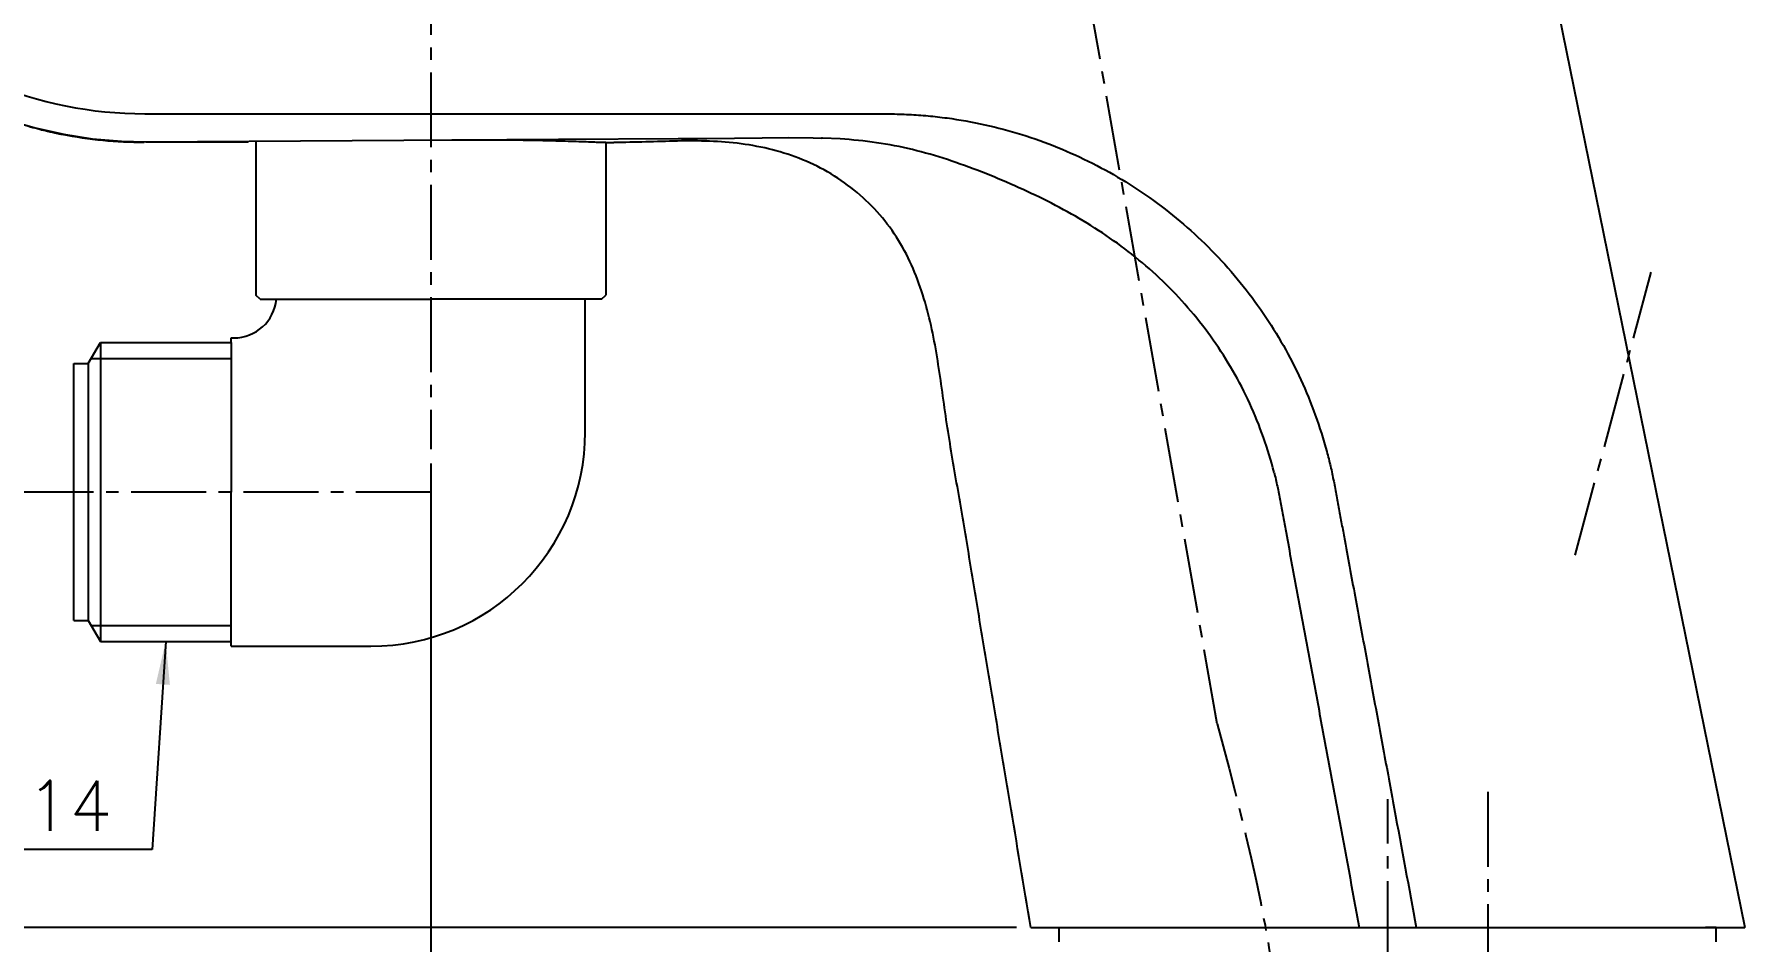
# Model space of a CAD drawing. Extents: x 9131 to 9725, y -7552 to -7132.
# Drawn here: x 9415.3 to 9535.1, y -7409.2 to -7345.6 of the extents above; entities that cross this region are included whole.
import ezdxf

# ---------------------------------------------------------------- set-up
doc = ezdxf.new("R2010")
doc.units = 0
doc.header["$LTSCALE"] = 7
doc.header["$MEASUREMENT"] = 0
doc.linetypes.add('CENTER2', pattern=[1.125, 0.75, -0.125, 0.125, -0.125])
doc.layers.get('0').update_dxf_attribs({"color": 2, "linetype": 'CONTINUOUS'})
doc.layers.get('Defpoints').update_dxf_attribs({"linetype": 'CONTINUOUS'})
for name, color, linetype in [('CL', 1, 'CENTER2'), ('D', 2, 'CONTINUOUS'), ('DIM', 2, 'CONTINUOUS'), ('DWG', 7, 'CONTINUOUS')]:
    doc.layers.add(name, color=color, linetype=linetype)
doc.styles.add('GHS', font='ROMANS.shx', dxfattribs={"bigfont": 'GHS.shx'})
doc.dimstyles.new('HONG', dxfattribs={"dimscale": 0, "dimtxt": 3.5, "dimasz": 3.5, "dimexe": 2, "dimexo": 1, "dimgap": 1, "dimtad": 1, "dimdec": 4, "dimdsep": 46, "dimtxsty": 'GHS', "dimcen": 3, "dimclrd": 256, "dimclre": 256, "dimclrt": 2, "dimadec": 4, "dimazin": 2, "dimtfac": 1, "dimtdec": 4, "dimtmove": 0, "dimatfit": 2, "dimfxl": 0, "dimtvp": 1, "dimtolj": 1, "dimarcsym": 0})
doc.dimstyles.new('STANDARD$7', dxfattribs={"dimtxt": 3.5, "dimasz": 3, "dimexe": 1, "dimexo": 1, "dimgap": 1, "dimtad": 3, "dimdec": 4, "dimzin": 0, "dimdsep": 46, "dimtxsty": 'GHS', "dimcen": 1, "dimclrd": 2, "dimclre": 256, "dimclrt": 2, "dimadec": 4, "dimazin": 0, "dimtfac": 1, "dimtdec": 4, "dimtmove": 2, "dimatfit": 2, "dimfxl": 0, "dimtolj": 1, "dimtzin": 0, "dimlwd": -1, "dimlwe": -1, "dimarcsym": 0})

# ---------------------------------------------------------------- blocks, each defined once
blk = doc.blocks.new('*D6')
at = {"layer": 'D', "lineweight": -2}
for p, q in [((9403.25, -7351.22), (9354.63, -7351.22)), ((9356.63, -7404.69), (9356.63, -7354.72)), ((9484.07, -7408.19), (9354.63, -7408.19))]:
    blk.add_line(p, q, dxfattribs=at)
at = {"layer": 'D'}
for points in [[(9356.05, -7354.72), (9357.21, -7354.72), (9356.63, -7351.22)], [(9356.05, -7404.69), (9357.21, -7404.69), (9356.63, -7408.19)]]:
    blk.add_solid(points, dxfattribs=at)
at = {"layer": 'Defpoints', "color": 0}
for p in [(9356.63, -7351.22), (9404.25, -7351.22), (9485.07, -7408.19)]:
    blk.add_point(p, dxfattribs=at)
at = {"layer": 'D', "color": 2, "insert": (9352.96, -7376.74), "char_height": 3.5, "attachment_point": 5, "rotation": 90, "style": 'GHS'}
blk.add_mtext('\\A1;(57)', dxfattribs=at)

msp = doc.modelspace()

# ---------------------------------------------------------------- linework, layer by layer
at = {"color": 7, "linetype": 'Continuous'}
for p, q in [((9510.46014, -7287.23233), (9535.06993, -7408.19333)), ((9423.02831, -7351.19866), (9473.86597, -7351.20725)), ((9430.26996, -7353.19333), (9423.11255, -7353.19331)), ((9423.11256, -7353.15334), (9451.99207, -7352.96891)), ((9430.81993, -7353.10413), (9430.81993, -7363.89434)), ((9451.99207, -7352.96891), (9460.38323, -7352.93923)), ((9455.31993, -7353.1988), (9455.31993, -7363.89434)), ((9470.48902, -7352.90299), (9470.41046, -7352.90007)), ((9471.72546, -7352.96577), (9470.48902, -7352.90299)), ((9471.72546, -7352.96577), (9470.48902, -7352.90299)), ((9431.11993, -7364.19434), (9430.81993, -7363.89434)), ((9455.01993, -7364.19434), (9455.31993, -7363.89434)), ((9431.11993, -7364.19434), (9443.06993, -7364.19434)), ((9455.01993, -7364.19434), (9443.06993, -7364.19434)), ((9510.06993, -7408.19333), (9535.06993, -7408.19333))]:
    msp.add_line(p, q, dxfattribs=at)
for points in [[(9411.78395, -7351.02138), (9413.4179, -7351.61723), (9415.36728, -7352.19265), (9417.35508, -7352.63608), (9419.369, -7352.94425), (9421.39634, -7353.11551), (9423.11255, -7353.15334)], [(9460.38323, -7352.93923), (9462.39014, -7352.92514), (9466.2578, -7352.87421)], [(9466.2578, -7352.87421), (9468.08866, -7352.86293), (9469.83025, -7352.88265), (9470.41094, -7352.90008)]]:
    msp.add_lwpolyline(points, dxfattribs=at)
for centre, radius, start, end in [((9423.04402, -7322.91647), 28.28219, 247.3773818, 269.9681749), ((9422.991, -7323.12428), 30.06903, 258.9553249, 269.9859516)]:
    msp.add_arc(centre, radius, start, end, dxfattribs=at)
for points, knots in [([(9413.43763, -7351.62493), (9413.71451, -7351.71723), (9414.2404, -7351.88442), (9414.98684, -7352.10059), (9415.63779, -7352.27324), (9416.11667, -7352.3906), (9416.44513, -7352.46679), (9416.64816, -7352.51251), (9416.82136, -7352.55048), (9416.96401, -7352.58094), (9417.06362, -7352.60195), (9417.12746, -7352.6151), (9417.1637, -7352.62292), (9417.19132, -7352.62779), (9417.21249, -7352.63396), (9417.22267, -7352.63281), (9417.23001, -7352.63764), (9417.23055, -7352.63637)], [0, 0, 0, 0, 0.22291378, 0.421416067, 0.593497279, 0.737252895, 0.797988409, 0.8510275, 0.896214323, 0.933407232, 0.962464565, 0.973907554, 0.983284074, 0.990587857, 0.995812629, 0.998952107, 1, 1, 1, 1]), ([(9473.86597, -7351.20726), (9474.31242, -7351.20729), (9475.2053, -7351.20218), (9476.54459, -7351.23639), (9477.88084, -7351.33408), (9479.65559, -7351.53487), (9481.85599, -7351.92715), (9484.44719, -7352.61685), (9486.97194, -7353.52037), (9490.22168, -7355.00117), (9494.03365, -7357.35689), (9498.07249, -7360.90352), (9501.46776, -7365.07646), (9504.11483, -7369.76055), (9505.33581, -7373.13747), (9505.80019, -7374.86163)], [0, 0, 0, 0, 0.031266761, 0.06253153, 0.093797736, 0.125066183, 0.187590712, 0.250124667, 0.312647768, 0.375159115, 0.499988904, 0.624882736, 0.74989869, 0.874947451, 1, 1, 1, 1]), ([(9444.53126, -7353.01571), (9445.32096, -7353.0149), (9446.85384, -7353.01553), (9448.73348, -7353.02659), (9450.14904, -7353.04555), (9451.12317, -7353.06496), (9452.02569, -7353.08849), (9452.84805, -7353.11416), (9453.58121, -7353.13972), (9454.21641, -7353.16232), (9454.74662, -7353.18043), (9455.1207, -7353.19265), (9455.36507, -7353.2002), (9455.50779, -7353.20449), (9455.62456, -7353.20784), (9455.71659, -7353.21057), (9455.78473, -7353.21226), (9455.82824, -7353.21397), (9455.85164, -7353.21401), (9455.86337, -7353.2153), (9455.86806, -7353.21378), (9455.87245, -7353.21557), (9455.87246, -7353.2149)], [0, 0, 0, 0, 0.208843979, 0.40538289, 0.497091498, 0.583232246, 0.663050573, 0.735851, 0.800817915, 0.857059142, 0.903941667, 0.941119427, 0.956039922, 0.968599905, 0.978875945, 0.986945108, 0.992919822, 0.996970232, 0.998328656, 0.999271803, 0.999821607, 1, 1, 1, 1]), ([(9485.06993, -7408.19332), (9484.58115, -7405.25037), (9483.84949, -7400.83505), (9482.86925, -7394.94815), (9482.13299, -7390.53344), (9481.40141, -7386.12184), (9480.80154, -7382.4473), (9480.31116, -7379.51187), (9479.93037, -7377.31288), (9479.55109, -7375.1134), (9479.19167, -7372.91039), (9478.88097, -7370.7005), (9478.56878, -7368.49162), (9478.17592, -7366.29399), (9477.63085, -7364.12795), (9476.87756, -7362.02756), (9475.86598, -7360.03897), (9474.54398, -7358.23625), (9472.94411, -7356.66783), (9471.12142, -7355.3625), (9469.11712, -7354.36547), (9466.99156, -7353.67766), (9464.7977, -7353.26153), (9462.57106, -7353.09286), (9460.33879, -7353.0977), (9458.1069, -7353.17663), (9456.61722, -7353.20861), (9455.87246, -7353.2149)], [0, 0, 0, 0, 0.125266359, 0.187926308, 0.250592577, 0.313198845, 0.375697542, 0.406927706, 0.43816429, 0.46940651, 0.500647048, 0.531885192, 0.563108736, 0.594317269, 0.625583917, 0.656784983, 0.687826571, 0.718932294, 0.750216112, 0.781518467, 0.812682448, 0.843825073, 0.875037283, 0.906223178, 0.9374399, 0.968726855, 1, 1, 1, 1]), ([(9502.10737, -7376.31399), (9501.68981, -7374.6592), (9500.54569, -7371.41972), (9497.9817, -7366.96067), (9494.6577, -7363.04234), (9490.69747, -7359.79543), (9487.02022, -7357.66693), (9483.96258, -7356.22906), (9481.62443, -7355.25522), (9479.24012, -7354.38285), (9476.79218, -7353.66744), (9474.27776, -7353.18805), (9472.57754, -7353.02114), (9471.72546, -7352.96577)], [0, 0, 0, 0, 0.125530738, 0.251029114, 0.376360018, 0.501353353, 0.625787684, 0.687821633, 0.749832039, 0.812022425, 0.874490726, 0.937194784, 1, 1, 1, 1]), ([(9505.80019, -7374.86163), (9505.89211, -7375.20289), (9506.06502, -7375.88826), (9506.28951, -7376.92444), (9506.47812, -7377.96748), (9506.67214, -7379.00948), (9506.86468, -7380.05185), (9507.12171, -7381.44156), (9507.57135, -7383.87345), (9508.21351, -7387.34763), (9508.9836, -7391.51679), (9509.75365, -7395.686), (9510.78058, -7401.24492), (9511.55133, -7405.41401), (9512.06572, -7408.19332)], [0, 0, 0, 0, 0.031259341, 0.062507491, 0.093753806, 0.12500442, 0.156256675, 0.18750937, 0.250007091, 0.37499995, 0.500001379, 0.625001297, 0.749998595, 1, 1, 1, 1]), ([(9502.10738, -7376.31399), (9502.19005, -7376.64162), (9502.3468, -7377.29916), (9502.53326, -7378.29554), (9502.71699, -7379.29215), (9502.96293, -7380.62089), (9503.27007, -7382.28187), (9503.76203, -7384.9394), (9504.37744, -7388.26134), (9505.11647, -7392.24765), (9505.85562, -7396.234), (9506.84102, -7401.54917), (9507.57965, -7405.53562), (9508.07164, -7408.19332)], [0, 0, 0, 0, 0.031254709, 0.062500277, 0.093745829, 0.124995976, 0.187489929, 0.249986822, 0.374984826, 0.499986863, 0.624990557, 0.749994546, 1, 1, 1, 1])]:
    msp.add_open_spline(points, degree=3, knots=knots, dxfattribs=at)
at = {"layer": 'CL'}
for p, q in [((9443.06993, -7293.1744), (9443.06993, -7374.69434)), ((9498.13215, -7393.91646), (9487.27453, -7332.33982)), ((9523.19909, -7382.12415), (9528.51458, -7362.28647)), ((9443.06993, -7377.69434), (9376.67493, -7377.69434)), ((9517.06993, -7398.69333), (9517.06993, -7458.69333)), ((9510.06993, -7410.19333), (9510.06993, -7399.19333))]:
    msp.add_line(p, q, dxfattribs=at)
msp.add_spline([(9498.13215, -7393.91646), (9502.57013, -7418.88836), (9497.97997, -7434.64462), (9486.97, -7441.16445), (9479.63002, -7435.73126), (9474.36901, -7437.70371), (9470.80381, -7441.64322), (9469.86076, -7450.27232)], degree=3, dxfattribs=at)
at = {"layer": 'D'}
for p, q in [((9419.272, -7368.34434), (9429.06993, -7368.34434)), ((9443.06993, -7375.69434), (9443.06993, -7435.24985)), ((9419.272, -7387.04434), (9429.06993, -7387.04434)), ((9423.54365, -7402.71838), (9396.14581, -7402.71838))]:
    msp.add_line(p, q, dxfattribs=at)
at = {"layer": 'DWG'}
for p, q in [((9453.86993, -7373.49434), (9453.86993, -7364.19434)), ((9419.06993, -7368.69434), (9419.92297, -7367.21684)), ((9419.92297, -7367.21684), (9429.06993, -7367.21684)), ((9419.92297, -7367.21684), (9419.92297, -7388.17184)), ((9429.06993, -7367.21684), (9429.06993, -7366.89434)), ((9429.06993, -7366.89434), (9429.26993, -7366.89434)), ((9429.06993, -7367.21684), (9429.06993, -7377.69434)), ((9418.06993, -7386.69434), (9418.06993, -7368.69434)), ((9418.06993, -7368.69434), (9419.06993, -7368.69434)), ((9419.06993, -7368.69434), (9419.06993, -7386.69434)), ((9429.06993, -7388.17184), (9429.06993, -7377.69434)), ((9418.06993, -7386.69434), (9419.06993, -7386.69434)), ((9419.06993, -7386.69434), (9419.92297, -7388.17184)), ((9419.92297, -7388.17184), (9429.06993, -7388.17184)), ((9429.06993, -7388.49434), (9429.06993, -7388.17184)), ((9429.06993, -7388.49434), (9438.86993, -7388.49434))]:
    msp.add_line(p, q, dxfattribs=at)
at = {"layer": 'DWG', "lineweight": 25}
for p, q in [((9485.06993, -7408.19332), (9510.06993, -7408.19333)), ((9487.06993, -7409.19332), (9487.06993, -7408.19332)), ((9533.06993, -7408.19332), (9532.31993, -7408.19332)), ((9533.06993, -7409.19332), (9533.06993, -7408.19332))]:
    msp.add_line(p, q, dxfattribs=at)
at = {"layer": 'DWG'}
for centre, radius, end in [((9429.26993, -7363.89434), 3, 354.2608295), ((9438.86993, -7373.49434), 15, 0)]:
    msp.add_arc(centre, radius, 270, end, dxfattribs=at)

# ---------------------------------------------------------------- texts
at = {"layer": 'DIM', "color": 2, "insert": (9420.75075, -7402.58303), "char_height": 3.5, "attachment_point": 9, "style": 'GHS'}
msp.add_mtext('G1/2-14', dxfattribs=at)

# ---------------------------------------------------------------- dimensions: what is measured, and where the dimension line sits
at = {"layer": 'D'}
dim = msp.add_linear_dim(base=(9356.63068, -7351.22196), p1=(9485.06993, -7408.19333), p2=(9404.25143, -7351.22196), angle=90, text='(57)', dimstyle='HONG', override={"dimscale": 1}, dxfattribs=at)
dim.commit()
dim.dimension.update_dxf_attribs({"geometry": '*D6', "text_midpoint": (9356.63068, -7376.73992), "dimtype": 128})

# ---------------------------------------------------------------- leaders
at = {"layer": 'DIM'}
msp.add_leader([(9424.49645, -7388.17184), (9423.54365, -7402.71838)], dimstyle='STANDARD$7', override={"dimexe": 2, "dimtad": 0, "dimzin": 8, "dimclrt": 256, "dimazin": 2, "dimtix": 1}, dxfattribs=at)

doc.saveas('drawing.dxf')
